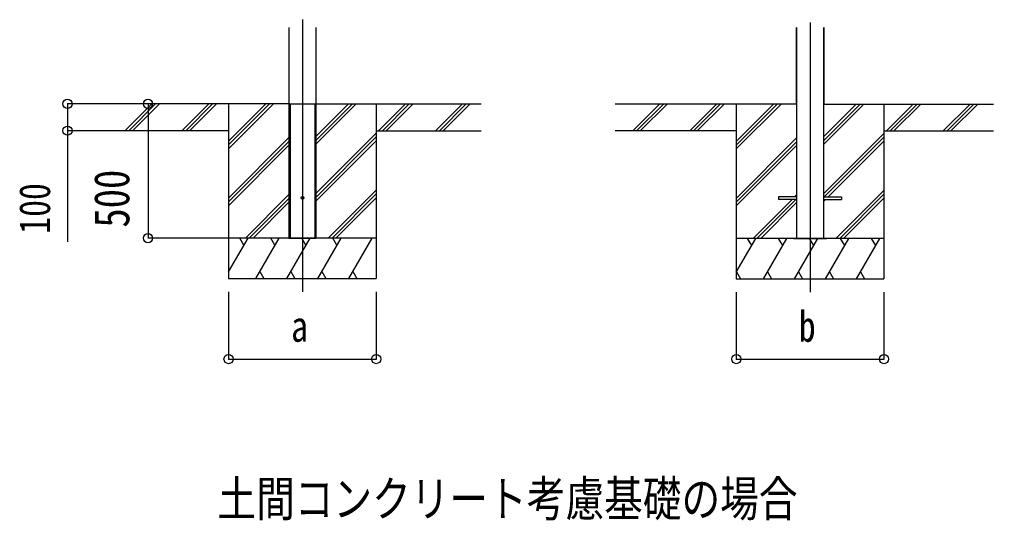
# Model space of a CAD drawing. Units: millimetres, scale not verified. Extents: x -16820 to 16820, y -11880 to 11880.
# Drawn here: x -1738 to 1890, y -2708 to -844 of the extents above; entities that cross this region are included whole.
import ezdxf
from ezdxf.enums import TextEntityAlignment as Align

# ---------------------------------------------------------------- set-up
doc = ezdxf.new("R2010")
doc.units = ezdxf.units.MM
doc.header["$LTSCALE"] = 60
for name, color, linetype in [('0-2_USER1', 3, 'Continuous'), ('0-3_YKK_12', 2, 'Continuous'), ('0-4_YKK_A1', 4, 'Continuous'), ('0-5_YKK_D', 6, 'Continuous')]:
    doc.layers.add(name, color=color, linetype=linetype)
doc.styles.add('ＭＳ ゴシック', font='')
doc.styles.get('ＭＳ ゴシック').set_extended_font_data('MS Gothic')

msp = doc.modelspace()

# ---------------------------------------------------------------- linework, layer by layer
at = {"layer": '0-3_YKK_12'}
for p, q in [((-683.82, -843.58), (-683.82, -1857.43)), ((1207.18, -855.22), (1207.18, -1858.43))]:
    msp.add_line(p, q, dxfattribs=at)
at = {"layer": '0-4_YKK_A1'}
for p, q in [((-733.82, -873.08), (-733.82, -1657.43)), ((-633.82, -873.08), (-633.82, -1657.43)), ((-633.82, -873.08), (-633.82, -1657.43)), ((1156.78, -873.08), (1156.78, -1158.43)), ((1157.18, -873.08), (1157.18, -1658.43)), ((1257.18, -873.08), (1257.18, -1658.43)), ((1258.78, -873.08), (1258.78, -1158.43)), ((-733.82, -1157.43), (-1409.77, -1157.43)), ((-1343.08, -1256.02), (-1244.49, -1157.43)), ((-1330.34, -1257.43), (-1230.34, -1157.43)), ((-1316.2, -1257.43), (-1216.2, -1157.43)), ((-1130.95, -1256.02), (-1032.35, -1157.43)), ((-1118.21, -1257.43), (-1018.21, -1157.43)), ((-1104.07, -1257.43), (-1004.07, -1157.43)), ((-958.82, -1157.43), (-958.82, -1807.43)), ((-958.82, -1324.31), (-791.94, -1157.43)), ((-958.82, -1310.16), (-806.08, -1157.43)), ((-958.82, -1296.02), (-820.22, -1157.43)), ((-733.82, -1157.43), (-633.82, -1157.43)), ((-731.32, -1157.43), (-731.32, -1657.43)), ((-729.82, -1157.43), (-729.82, -1657.43)), ((-637.82, -1157.43), (-637.82, -1657.43)), ((-636.32, -1157.43), (-636.32, -1657.43)), ((-633.82, -1307.67), (-483.57, -1157.43)), ((-633.82, -1293.53), (-497.71, -1157.43)), ((-633.82, -1279.39), (-511.85, -1157.43)), ((-633.82, -1157.43), (-18.2, -1157.43)), ((-408.82, -1157.43), (-408.82, -1807.43)), ((-399.72, -1257.43), (-299.72, -1157.43)), ((-385.58, -1257.43), (-285.58, -1157.43)), ((-371.44, -1257.43), (-271.44, -1157.43)), ((-187.59, -1257.43), (-87.59, -1157.43)), ((-173.45, -1257.43), (-73.45, -1157.43)), ((-159.31, -1257.43), (-59.3, -1157.43)), ((1156.37, -1158.43), (481.23, -1158.43)), ((547.92, -1257.02), (646.51, -1158.43)), ((560.66, -1258.43), (660.66, -1158.43)), ((574.8, -1258.43), (674.8, -1158.43)), ((760.05, -1257.02), (858.65, -1158.43)), ((772.79, -1258.43), (872.79, -1158.43)), ((786.93, -1258.43), (886.93, -1158.43)), ((932.18, -1158.43), (932.18, -1808.43)), ((932.18, -1325.31), (1099.06, -1158.43)), ((932.18, -1311.16), (1084.92, -1158.43)), ((932.18, -1297.02), (1070.78, -1158.43)), ((1155.88, -1158.43), (1156.48, -1158.43)), ((1257.18, -1308.67), (1407.43, -1158.43)), ((1257.18, -1294.53), (1393.29, -1158.43)), ((1257.18, -1280.39), (1379.15, -1158.43)), ((1257.18, -1158.43), (1257.28, -1158.43)), ((1257.28, -1158.43), (1257.58, -1158.43)), ((1257.99, -1158.43), (1890.39, -1158.43)), ((1258.48, -1158.43), (1258.78, -1158.43)), ((1482.18, -1158.43), (1482.18, -1808.43)), ((1491.28, -1258.43), (1591.28, -1158.43)), ((1505.42, -1258.43), (1605.42, -1158.43)), ((1519.56, -1258.43), (1619.56, -1158.43)), ((1703.41, -1258.43), (1803.41, -1158.43)), ((1717.55, -1258.43), (1817.55, -1158.43)), ((1731.7, -1258.43), (1831.7, -1158.43)), ((-958.82, -1257.43), (-1409.77, -1257.43)), ((-633.82, -1491.52), (-408.82, -1266.52)), ((-408.82, -1257.43), (-18.2, -1257.43)), ((932.18, -1258.43), (481.23, -1258.43)), ((1257.18, -1492.52), (1482.18, -1267.52)), ((1482.18, -1258.43), (1890.39, -1258.43)), ((-958.82, -1508.15), (-733.82, -1283.16)), ((-958.82, -1522.29), (-733.82, -1297.3)), ((-633.82, -1505.66), (-408.82, -1280.66)), ((-633.82, -1519.81), (-408.82, -1294.81)), ((932.18, -1509.15), (1157.18, -1284.16)), ((932.18, -1523.29), (1157.18, -1298.3)), ((1259.92, -1503.93), (1482.18, -1281.66)), ((1274.06, -1503.93), (1482.18, -1295.81)), ((-958.82, -1536.44), (-733.82, -1311.44)), ((932.18, -1537.44), (1157.18, -1312.44)), ((-587.59, -1657.43), (-408.82, -1478.65)), ((1303.41, -1658.43), (1482.18, -1479.65)), ((-895.96, -1657.43), (-733.82, -1495.29)), ((-881.82, -1657.43), (-733.82, -1509.43)), ((-867.67, -1657.43), (-733.82, -1523.57)), ((-573.45, -1657.43), (-408.82, -1492.8)), ((-559.31, -1657.43), (-408.82, -1506.94)), ((995.04, -1658.43), (1140.54, -1512.93)), ((1009.18, -1658.43), (1154.68, -1512.93)), ((1157.18, -1503.93), (1089.68, -1503.93)), ((1089.68, -1503.93), (1089.68, -1512.93)), ((1157.18, -1512.93), (1089.68, -1512.93)), ((1149.54, -1503.93), (1157.18, -1496.29)), ((1149.54, -1503.93), (1157.18, -1496.29)), ((1257.18, -1503.93), (1324.68, -1503.93)), ((1257.18, -1520.81), (1265.06, -1512.93)), ((1257.18, -1520.81), (1265.06, -1512.93)), ((1257.18, -1512.93), (1324.68, -1512.93)), ((1317.55, -1658.43), (1482.18, -1493.8)), ((1324.68, -1503.93), (1324.68, -1512.93)), ((1331.69, -1658.43), (1482.18, -1507.94)), ((1023.33, -1658.43), (1157.18, -1524.57)), ((-408.82, -1657.43), (-958.82, -1657.43)), ((-958.82, -1782.88), (-886.39, -1657.43)), ((-901.39, -1683.41), (-916.39, -1657.43)), ((-857.52, -1807.43), (-770.92, -1657.43)), ((-785.92, -1683.41), (-800.92, -1657.43)), ((-742.05, -1807.43), (-655.45, -1657.43)), ((-670.45, -1683.41), (-685.45, -1657.43)), ((-626.58, -1807.43), (-539.98, -1657.43)), ((-554.98, -1683.41), (-569.98, -1657.43)), ((-511.11, -1807.43), (-424.51, -1657.43)), ((1482.18, -1658.43), (932.18, -1658.43)), ((932.18, -1783.88), (1004.61, -1658.43)), ((989.61, -1684.41), (974.61, -1658.43)), ((1033.48, -1808.43), (1120.08, -1658.43)), ((1105.08, -1684.41), (1090.08, -1658.43)), ((1146.28, -1658.43), (1268.08, -1658.43)), ((1148.95, -1808.43), (1235.55, -1658.43)), ((1220.55, -1684.41), (1205.55, -1658.43)), ((1264.42, -1808.43), (1351.02, -1658.43)), ((1336.02, -1684.41), (1321.02, -1658.43)), ((1379.89, -1808.43), (1466.49, -1658.43)), ((1451.49, -1684.41), (1436.49, -1658.43)), ((-958.82, -1807.43), (-408.82, -1807.43)), ((-842.52, -1781.45), (-827.52, -1807.43)), ((-727.05, -1781.45), (-712.05, -1807.43)), ((-611.58, -1781.45), (-596.58, -1807.43)), ((-496.11, -1781.45), (-481.11, -1807.43)), ((932.18, -1808.43), (1482.18, -1808.43)), ((933.01, -1782.45), (948.01, -1808.43)), ((1048.48, -1782.45), (1063.48, -1808.43)), ((1163.95, -1782.45), (1178.95, -1808.43)), ((1279.42, -1782.45), (1294.42, -1808.43)), ((1394.89, -1782.45), (1409.89, -1808.43))]:
    msp.add_line(p, q, dxfattribs=at)
for points in [[(-733.82, -873.08), (-733.82, -1657.43), (-633.82, -1657.43)], [(1155.58, -873.08), (1155.58, -1158.43), (1155.88, -1158.43)], [(1257.58, -873.08), (1257.58, -1158.43), (1257.88, -1158.43), (1258.48, -1158.43)], [(1156.48, -1158.43), (1156.78, -1158.43), (1157.08, -1158.43), (1157.18, -1158.43)]]:
    msp.add_lwpolyline(points, dxfattribs=at)
msp.add_circle((-683.82, -1507.43), 5, dxfattribs=at)
at = {"layer": '0-5_YKK_D'}
for p, q in [((-1410.77, -1157.43), (-1559.82, -1157.43)), ((-1258.82, -1157.43), (-1258.82, -1657.43)), ((-1410.77, -1257.43), (-1559.82, -1257.43)), ((-959.82, -1657.43), (-1259.82, -1657.43)), ((-958.82, -1857.43), (-958.82, -2108.43)), ((-408.82, -1857.43), (-408.82, -2108.43)), ((932.18, -1858.43), (932.18, -2108.43)), ((1482.18, -1858.43), (1482.18, -2108.43)), ((-958.82, -2107.43), (-408.82, -2107.43)), ((932.18, -2107.43), (1482.18, -2107.43))]:
    msp.add_line(p, q, dxfattribs=at)
msp.add_lwpolyline([(-1558.82, -1157.43), (-1558.82, -1257.43), (-1558.82, -1671.03)], dxfattribs=at)
for centre in [(-1558.82, -1157.43), (-1258.82, -1157.43), (-1558.82, -1257.43), (-1258.82, -1657.43), (-958.82, -2107.43), (-408.82, -2107.43), (932.18, -2107.43), (1482.18, -2107.43)]:
    msp.add_circle(centre, 17, dxfattribs=at)

# ---------------------------------------------------------------- texts
at = {"layer": '0-2_USER1', "style": 'ＭＳ ゴシック', "width": 0.8}
msp.add_text('土間コンクリート考慮基礎の場合', height=132, dxfattribs=at).set_placement((-1000.2, -2732.55), align=Align.BOTTOM_LEFT)
at = {"layer": '0-5_YKK_D', "style": 'ＭＳ ゴシック', "width": 0.8}
for s, height, p in [('500', 132, (-1288.82, -1618.08)), ('100', 115.5, (-1588.82, -1641.03))]:
    msp.add_text(s, height=height, rotation=90, dxfattribs=at).set_placement(p, align=Align.BOTTOM_LEFT)
for s, p in [('b', (1165.18, -2077.43)), ('a', (-725.82, -2077.43))]:
    msp.add_text(s, height=115.5, dxfattribs=at).set_placement(p, align=Align.BOTTOM_LEFT)

doc.saveas('drawing.dxf')
